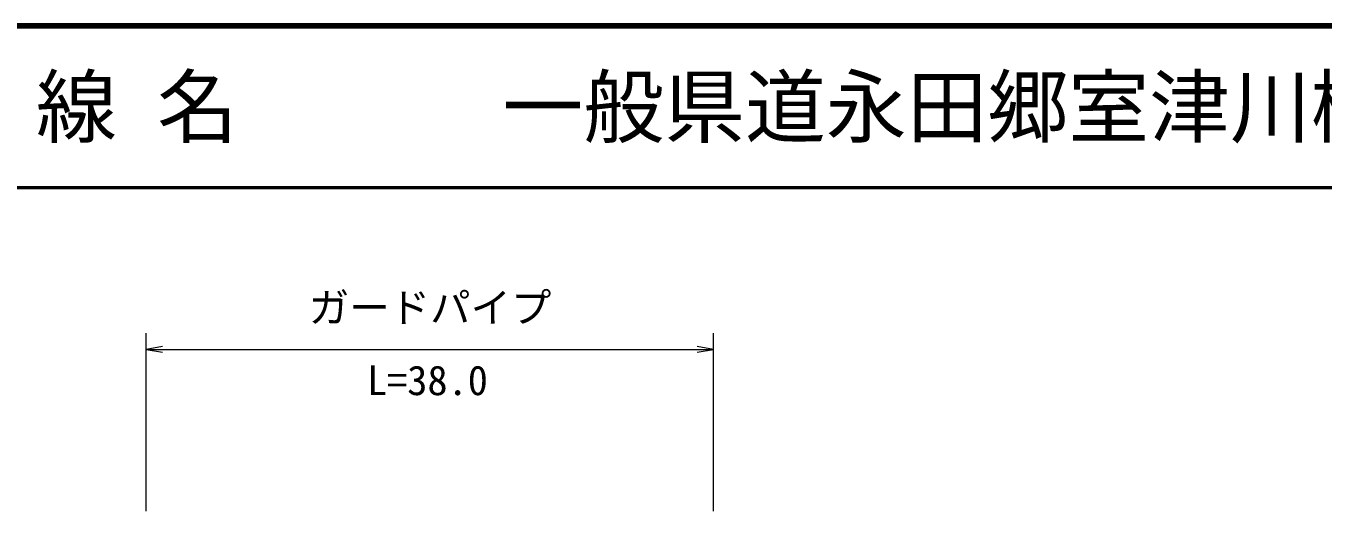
# Model space of a CAD drawing. Units: millimetres, scale not verified. Extents: x 40000 to 680000, y 20000 to 380000.
# Drawn here: x 187254 to 267491, y 350000 to 380000 of the extents above; entities that cross this region are included whole.
import ezdxf
from ezdxf.enums import TextEntityAlignment as Align

# ---------------------------------------------------------------- set-up
doc = ezdxf.new("R2010")
doc.units = ezdxf.units.MM
doc.header["$LTSCALE"] = 1000
for name, color, linetype, lineweight in [('M-STR-HTXT', 7, 'Continuous', 13), ('M-TTL', 2, 'Continuous', 140), ('M-TTL-LINE', 7, 'Continuous', 50)]:
    doc.layers.add(name, color=color, linetype=linetype, lineweight=lineweight)
doc.layers.add('M-TTL-TXT', color=7, linetype='Continuous')
doc.styles.add('ＭＳ ゴシック', font='')
doc.styles.get('ＭＳ ゴシック').set_extended_font_data('MS Gothic')

# ---------------------------------------------------------------- blocks, each defined once
blk = doc.blocks.new('open_arrow')
at = {"color": 0, "linetype": 'Continuous', "lineweight": -2}
blk.add_lwpolyline([(7.5, 1.25), (0, 0), (7.5, -1.25)], dxfattribs=at)

msp = doc.modelspace()

# ---------------------------------------------------------------- linework, layer by layer
at = {"layer": 'M-STR-HTXT'}
for p, q in [((194697, 350000), (194697, 361000)), ((229776, 350000), (229776, 361000)), ((194697, 360000), (229776, 360000))]:
    msp.add_line(p, q, dxfattribs=at)
at = {"layer": 'M-TTL'}
msp.add_line((680000, 380000), (40000, 380000), dxfattribs=at)
at = {"layer": 'M-TTL-LINE'}
msp.add_line((40000, 370000), (680000, 370000), dxfattribs=at)

# ---------------------------------------------------------------- block references
at = {"layer": 'M-STR-HTXT', "xscale": 133, "yscale": 133}
msp.add_blockref('open_arrow', (194697, 360000), dxfattribs=at)
at = {"layer": 'M-STR-HTXT', "xscale": 133, "yscale": 133, "rotation": 180}
msp.add_blockref('open_arrow', (229776, 360000), dxfattribs=at)

# ---------------------------------------------------------------- texts
at = {"layer": 'M-STR-HTXT', "style": 'ＭＳ ゴシック'}
for s, p in [('ガードパイプ', (212254, 361118)), ('L=38.0', (212089, 356619))]:
    msp.add_text(s, height=1833, dxfattribs=at).set_placement(p, align=Align.BOTTOM_CENTER)
at = {"layer": 'M-TTL-TXT', "style": 'ＭＳ ゴシック'}
for s, p in [('路 線 名', (180380, 375000)), ('一般県道永田郷室津川棚線', (216734, 375000))]:
    msp.add_text(s, height=3666, dxfattribs=at).set_placement(p, align=Align.MIDDLE_LEFT)

doc.saveas('drawing.dxf')
